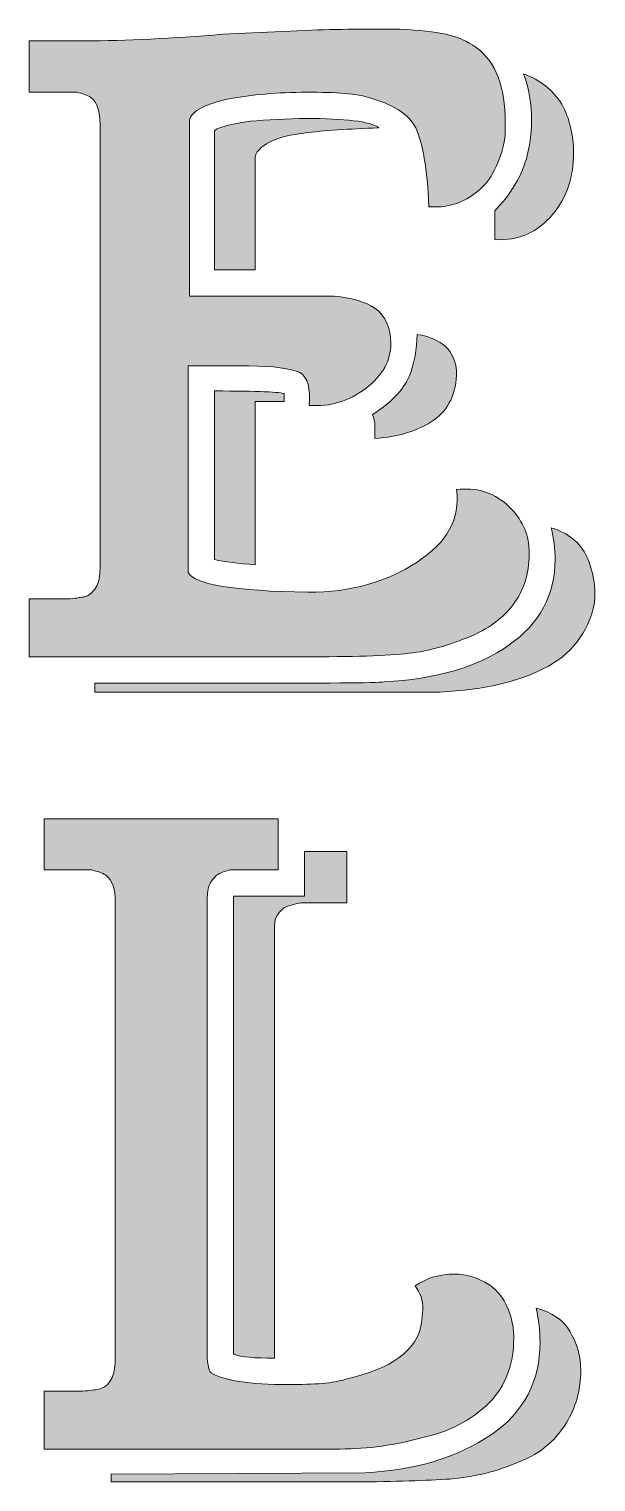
# Model space of a CAD drawing. Header units: inches. Extents: x -1.7 to 7.7, y -47.7 to -0.3.
# Drawn here: x 1.35 to 4.65, y -22.51 to -14.06 of the extents above; entities that cross this region are included whole.
import ezdxf

# ---------------------------------------------------------------- set-up
doc = ezdxf.new("R2010")
doc.units = ezdxf.units.IN
doc.header["$MEASUREMENT"] = 0
doc.layers.add('Layer 1', color=7, linetype='Continuous')

# ---------------------------------------------------------------- blocks, each defined once
blk = doc.blocks.new('block 2')
at = {"layer": 'Layer 1', "true_color": 0x231f20}
h = blk.add_hatch(color=250, dxfattribs=at)
h.dxf.hatch_style = 2
edge = h.paths.add_edge_path()
edge.add_spline(control_points=[(2.9962, -17.7105), (2.9962, -17.7105), (1.3495, -17.7105), (1.3495, -17.7105), (1.3495, -17.7105), (1.3495, -17.3735), (1.3495, -17.3735), (1.3495, -17.3735), (1.5256, -17.3735), (1.5256, -17.3735), (1.5716, -17.3735), (1.6099, -17.3735), (1.6405, -17.3658), (1.6635, -17.3658), (1.6865, -17.3582), (1.7095, -17.3429), (1.7324, -17.3199), (1.7478, -17.2969), (1.7554, -17.2663), (1.7631, -17.2356), (1.7631, -17.1973), (1.7631, -17.1437), (1.7631, -17.1437), (1.7631, -17.0288), (1.7631, -17.0288), (1.7631, -17.0288), (1.7631, -14.6086), (1.7631, -14.6086), (1.7631, -14.5397), (1.7478, -14.486), (1.7095, -14.4554), (1.6865, -14.4401), (1.6635, -14.4324), (1.6252, -14.4248), (1.6252, -14.4248), (1.4873, -14.4248), (1.4873, -14.4248), (1.4337, -14.4248), (1.3878, -14.4248), (1.3495, -14.4248), (1.3495, -14.4248), (1.3495, -14.1261), (1.3495, -14.1261), (1.3495, -14.1261), (1.6712, -14.1261), (1.6712, -14.1261), (1.9163, -14.1261), (2.1843, -14.1107), (2.4754, -14.0878), (2.4754, -14.0878), (2.9579, -14.0648), (2.9579, -14.0648), (3.1494, -14.0571), (3.3332, -14.0571), (3.5093, -14.0571), (3.6242, -14.0648), (3.7085, -14.0724), (3.7774, -14.0878), (3.8463, -14.1031), (3.8999, -14.1261), (3.9536, -14.1644), (4.0684, -14.2486), (4.1221, -14.3941), (4.1221, -14.6009), (4.1221, -14.6622), (4.1221, -14.7005), (4.1144, -14.7235), (4.0838, -14.8537), (4.0302, -14.9532), (3.9459, -15.0145), (3.8617, -15.0758), (3.7774, -15.0988), (3.6778, -15.0911), (3.6702, -14.869), (3.6395, -14.7158), (3.6012, -14.6316), (3.5553, -14.5473), (3.4634, -14.4937), (3.3255, -14.4554), (3.2642, -14.4324), (3.1417, -14.4248), (2.9655, -14.4248), (2.797, -14.4248), (2.6439, -14.4401), (2.5137, -14.4631), (2.3758, -14.4937), (2.2992, -14.532), (2.2839, -14.5856), (2.2839, -14.5856), (2.2839, -15.6119), (2.2839, -15.6119), (2.2839, -15.6119), (3.1264, -15.6119), (3.1264, -15.6119), (3.2259, -15.6196), (3.3025, -15.6426), (3.3638, -15.6809), (3.4251, -15.7268), (3.4557, -15.7957), (3.4557, -15.8876), (3.4557, -15.9872), (3.4098, -16.0715), (3.3102, -16.1481), (3.2106, -16.2246), (3.1034, -16.2553), (2.9809, -16.2476), (2.9885, -16.1481), (2.9732, -16.0868), (2.9273, -16.0561), (2.8736, -16.0332), (2.7741, -16.0178), (2.6285, -16.0178), (2.6285, -16.0178), (2.2762, -16.0178), (2.2762, -16.0178), (2.2762, -16.0178), (2.2762, -17.2203), (2.2762, -17.2203), (2.3145, -17.2893), (2.5443, -17.3275), (2.9732, -17.3352), (3.2259, -17.3352), (3.4327, -17.2739), (3.6089, -17.1591), (3.7851, -17.0442), (3.8617, -16.9063), (3.8387, -16.7378), (3.9536, -16.7225), (4.0455, -16.7531), (4.1297, -16.822), (4.2063, -16.891), (4.2523, -16.9752), (4.2599, -17.0671), (4.2676, -17.1897), (4.2446, -17.2893), (4.191, -17.3735), (4.1374, -17.4578), (4.0608, -17.5267), (3.9459, -17.5803), (3.8234, -17.6339), (3.7008, -17.6722), (3.5859, -17.6875), (3.471, -17.7028), (3.2719, -17.7105), (2.9962, -17.7105)], knot_values=[0, 0, 0, 0, 1, 1, 1, 2, 2, 2, 3, 3, 3, 4, 4, 4, 5, 5, 5, 6, 6, 6, 7, 7, 7, 8, 8, 8, 9, 9, 9, 10, 10, 10, 11, 11, 11, 12, 12, 12, 13, 13, 13, 14, 14, 14, 15, 15, 15, 16, 16, 16, 17, 17, 17, 18, 18, 18, 19, 19, 19, 20, 20, 20, 21, 21, 21, 22, 22, 22, 23, 23, 23, 24, 24, 24, 25, 25, 25, 26, 26, 26, 27, 27, 27, 28, 28, 28, 29, 29, 29, 30, 30, 30, 31, 31, 31, 32, 32, 32, 33, 33, 33, 34, 34, 34, 35, 35, 35, 36, 36, 36, 37, 37, 37, 38, 38, 38, 39, 39, 39, 40, 40, 40, 41, 41, 41, 42, 42, 42, 43, 43, 43, 44, 44, 44, 45, 45, 45, 46, 46, 46, 47, 47, 47, 48, 48, 48, 48], degree=3, periodic=1)
edge = h.paths.add_edge_path()
edge.add_spline(control_points=[(2.4294, -17.1437), (2.4907, -17.1591), (2.5673, -17.1667), (2.6668, -17.1744), (2.6668, -17.1744), (2.6668, -16.2246), (2.6668, -16.2246), (2.6668, -16.2246), (2.8353, -16.2246), (2.8353, -16.2246), (2.8353, -16.2246), (2.8353, -16.1787), (2.8353, -16.1787), (2.82, -16.171), (2.6822, -16.1634), (2.4294, -16.1634), (2.4294, -16.1634), (2.4294, -17.1437), (2.4294, -17.1437)], knot_values=[0, 0, 0, 0, 1, 1, 1, 2, 2, 2, 3, 3, 3, 4, 4, 4, 5, 5, 5, 6, 6, 6, 6], degree=3, periodic=1)
edge = h.paths.add_edge_path()
edge.add_spline(control_points=[(3.7085, -16.3319), (3.7927, -16.2706), (3.8387, -16.1787), (3.8387, -16.0485), (3.831, -15.9336), (3.7544, -15.857), (3.6089, -15.834), (3.6089, -15.9183), (3.5936, -16.0025), (3.563, -16.0791), (3.5247, -16.1634), (3.4557, -16.2323), (3.3485, -16.3012), (3.3562, -16.3166), (3.3562, -16.3319), (3.3638, -16.3472), (3.3638, -16.3472), (3.3638, -16.4391), (3.3638, -16.4391), (3.5017, -16.4314), (3.6166, -16.3931), (3.7085, -16.3319)], knot_values=[0, 0, 0, 0, 1, 1, 1, 2, 2, 2, 3, 3, 3, 4, 4, 4, 5, 5, 5, 6, 6, 6, 7, 7, 7, 7], degree=3, periodic=1)
edge = h.paths.add_edge_path()
edge.add_spline(control_points=[(2.6362, -14.5933), (2.5366, -14.6086), (2.4677, -14.6239), (2.4294, -14.6469), (2.4294, -14.6469), (2.4294, -15.4587), (2.4294, -15.4587), (2.4294, -15.4587), (2.6668, -15.4587), (2.6668, -15.4587), (2.6668, -15.4587), (2.6668, -14.8001), (2.6668, -14.8001), (2.6668, -14.7847), (2.6822, -14.7618), (2.7128, -14.7388), (2.7587, -14.7005), (2.8353, -14.6775), (2.9502, -14.6622), (3.0651, -14.6469), (3.2106, -14.6392), (3.3868, -14.6316), (3.3332, -14.5933), (3.1877, -14.5779), (2.9655, -14.5779), (2.8507, -14.5779), (2.7358, -14.5856), (2.6362, -14.5933)], knot_values=[0, 0, 0, 0, 1, 1, 1, 2, 2, 2, 3, 3, 3, 4, 4, 4, 5, 5, 5, 6, 6, 6, 7, 7, 7, 8, 8, 8, 9, 9, 9, 9], degree=3, periodic=1)
edge = h.paths.add_edge_path()
edge.add_spline(control_points=[(4.5969, -17.1284), (4.5586, -17.0442), (4.4897, -16.9906), (4.3901, -16.9599), (4.4054, -17.0212), (4.4131, -17.0825), (4.4131, -17.1437), (4.4131, -17.3505), (4.3212, -17.519), (4.145, -17.6416), (3.9612, -17.7718), (3.7161, -17.8407), (3.4174, -17.856), (3.3715, -17.8637), (3.0728, -17.8637), (2.5213, -17.8637), (2.5213, -17.8637), (1.7324, -17.8637), (1.7324, -17.8637), (1.7324, -17.8637), (1.7324, -17.9173), (1.7324, -17.9173), (1.7324, -17.9173), (3.6931, -17.9173), (3.6931, -17.9173), (3.9612, -17.9096), (4.1833, -17.8637), (4.3442, -17.7794), (4.505, -17.7028), (4.6046, -17.5726), (4.6429, -17.3965), (4.6505, -17.2969), (4.6352, -17.2127), (4.5969, -17.1284)], knot_values=[0, 0, 0, 0, 1, 1, 1, 2, 2, 2, 3, 3, 3, 4, 4, 4, 5, 5, 5, 6, 6, 6, 7, 7, 7, 8, 8, 8, 9, 9, 9, 10, 10, 10, 11, 11, 11, 11], degree=3, periodic=1)
edge = h.paths.add_edge_path()
edge.add_spline(control_points=[(4.0608, -15.1141), (4.0608, -15.1141), (4.0608, -15.2826), (4.0608, -15.2826), (4.2063, -15.2902), (4.3135, -15.2366), (4.3978, -15.1371), (4.482, -15.0375), (4.5203, -14.9149), (4.5203, -14.7771), (4.5203, -14.6775), (4.4974, -14.5779), (4.4514, -14.4937), (4.3978, -14.4094), (4.3289, -14.3558), (4.2293, -14.3175), (4.2599, -14.4018), (4.2752, -14.4937), (4.2752, -14.5933), (4.2752, -14.8001), (4.2063, -14.9686), (4.0608, -15.1141)], knot_values=[0, 0, 0, 0, 1, 1, 1, 2, 2, 2, 3, 3, 3, 4, 4, 4, 5, 5, 5, 6, 6, 6, 7, 7, 7, 7], degree=3, periodic=1)
h = blk.add_hatch(color=250, dxfattribs=at)
h.dxf.hatch_style = 2
edge = h.paths.add_edge_path()
edge.add_spline(control_points=[(4.5624, -21.8618), (4.5624, -21.9767), (4.5317, -22.0839), (4.4781, -22.1681), (4.4092, -22.283), (4.3096, -22.3596), (4.1794, -22.4056), (4.0492, -22.4592), (3.9114, -22.4898), (3.7735, -22.4975), (3.6356, -22.5051), (3.4442, -22.5128), (3.1991, -22.5128), (3.1991, -22.5128), (1.8281, -22.5128), (1.8281, -22.5128), (1.8281, -22.5128), (1.8281, -22.4668), (1.8281, -22.4668), (1.8281, -22.4668), (3.3063, -22.4592), (3.3063, -22.4592), (3.605, -22.4439), (3.8501, -22.3673), (4.0416, -22.2371), (4.233, -22.1069), (4.325, -21.923), (4.325, -21.7009), (4.325, -21.632), (4.3173, -21.5707), (4.302, -21.5018), (4.3939, -21.5248), (4.4628, -21.5707), (4.5011, -21.6396), (4.5394, -21.7086), (4.5624, -21.7775), (4.5624, -21.8618)], knot_values=[0, 0, 0, 0, 1, 1, 1, 2, 2, 2, 3, 3, 3, 4, 4, 4, 5, 5, 5, 6, 6, 6, 7, 7, 7, 8, 8, 8, 9, 9, 9, 10, 10, 10, 11, 11, 11, 12, 12, 12, 12], degree=3, periodic=1)
edge = h.paths.add_edge_path()
edge.add_spline(control_points=[(3.651, -22.2524), (3.8195, -22.2141), (3.9497, -22.1375), (4.0492, -22.0303), (4.1335, -21.9307), (4.1718, -21.8158), (4.1718, -21.6779), (4.1718, -21.6243), (4.1641, -21.5784), (4.1488, -21.5324), (4.1258, -21.4635), (4.0875, -21.4022), (4.0263, -21.3639), (3.965, -21.3256), (3.896, -21.3027), (3.8271, -21.3027), (3.7429, -21.3027), (3.6663, -21.3256), (3.5973, -21.3716), (3.628, -21.4099), (3.6433, -21.4558), (3.6433, -21.5094), (3.6433, -21.5094), (3.6356, -21.586), (3.6356, -21.586), (3.6127, -21.7469), (3.4595, -21.8541), (3.1914, -21.9154), (3.1225, -21.9384), (3.0076, -21.946), (2.8621, -21.946), (2.6323, -21.946), (2.4791, -21.923), (2.4102, -21.8771), (2.4025, -21.8694), (2.3949, -21.8618), (2.3949, -21.8388), (2.3872, -21.8235), (2.3872, -21.8005), (2.3872, -21.7775), (2.3872, -21.7775), (2.3872, -19.2424), (2.3872, -19.2424), (2.3872, -19.2424), (2.3872, -19.1505), (2.3872, -19.1505), (2.3872, -19.1122), (2.3872, -19.0815), (2.3949, -19.0509), (2.4025, -19.0279), (2.4178, -19.0049), (2.4408, -18.982), (2.4638, -18.9666), (2.4868, -18.959), (2.5174, -18.9513), (2.5174, -18.9513), (2.6246, -18.9513), (2.6246, -18.9513), (2.6246, -18.9513), (2.8008, -18.9513), (2.8008, -18.9513), (2.8008, -18.9513), (2.8008, -18.6526), (2.8008, -18.6526), (2.8008, -18.6526), (1.4375, -18.6526), (1.4375, -18.6526), (1.4375, -18.6526), (1.4375, -18.9513), (1.4375, -18.9513), (1.4758, -18.9513), (1.5217, -18.9513), (1.5754, -18.9513), (1.5754, -18.9513), (1.7132, -18.9513), (1.7132, -18.9513), (1.7515, -18.959), (1.7745, -18.9666), (1.7975, -18.982), (1.8358, -19.0126), (1.8511, -19.0662), (1.8511, -19.1351), (1.8511, -19.1351), (1.8511, -21.6396), (1.8511, -21.6396), (1.8511, -21.6396), (1.8511, -21.7545), (1.8511, -21.7545), (1.8511, -21.8081), (1.8511, -21.8464), (1.8434, -21.8771), (1.8358, -21.9077), (1.8204, -21.9307), (1.7975, -21.9537), (1.7745, -21.969), (1.7515, -21.9767), (1.7285, -21.9767), (1.6979, -21.9843), (1.6596, -21.9843), (1.6136, -21.9843), (1.6136, -21.9843), (1.4375, -21.9843), (1.4375, -21.9843), (1.4375, -21.9843), (1.4375, -22.3213), (1.4375, -22.3213), (1.4375, -22.3213), (3.1608, -22.3213), (3.1608, -22.3213), (3.3216, -22.3213), (3.4825, -22.2983), (3.651, -22.2524)], knot_values=[0, 0, 0, 0, 1, 1, 1, 2, 2, 2, 3, 3, 3, 4, 4, 4, 5, 5, 5, 6, 6, 6, 7, 7, 7, 8, 8, 8, 9, 9, 9, 10, 10, 10, 11, 11, 11, 12, 12, 12, 13, 13, 13, 14, 14, 14, 15, 15, 15, 16, 16, 16, 17, 17, 17, 18, 18, 18, 19, 19, 19, 20, 20, 20, 21, 21, 21, 22, 22, 22, 23, 23, 23, 24, 24, 24, 25, 25, 25, 26, 26, 26, 27, 27, 27, 28, 28, 28, 29, 29, 29, 30, 30, 30, 31, 31, 31, 32, 32, 32, 33, 33, 33, 34, 34, 34, 35, 35, 35, 36, 36, 36, 37, 37, 37, 37], degree=3, periodic=1)
edge = h.paths.add_edge_path()
edge.add_spline(control_points=[(2.5404, -21.7699), (2.5863, -21.7852), (2.6629, -21.7928), (2.7778, -21.7928), (2.7778, -21.7928), (2.7778, -19.4185), (2.7778, -19.4185), (2.7778, -19.319), (2.7778, -19.2577), (2.7855, -19.2347), (2.7931, -19.2117), (2.8085, -19.1964), (2.8314, -19.1734), (2.8544, -19.1581), (2.8927, -19.1505), (2.931, -19.1428), (2.931, -19.1428), (3.0612, -19.1428), (3.0612, -19.1428), (3.1148, -19.1428), (3.1608, -19.1428), (3.1991, -19.1428), (3.1991, -19.1428), (3.1991, -18.8441), (3.1991, -18.8441), (3.1991, -18.8441), (2.954, -18.8441), (2.954, -18.8441), (2.954, -18.8441), (2.954, -19.1045), (2.954, -19.1045), (2.954, -19.1045), (2.5404, -19.1045), (2.5404, -19.1045), (2.5404, -19.1045), (2.5404, -21.7699), (2.5404, -21.7699)], knot_values=[0, 0, 0, 0, 1, 1, 1, 2, 2, 2, 3, 3, 3, 4, 4, 4, 5, 5, 5, 6, 6, 6, 7, 7, 7, 8, 8, 8, 9, 9, 9, 10, 10, 10, 11, 11, 11, 12, 12, 12, 12], degree=3, periodic=1)
at = {"layer": 'Layer 1', "lineweight": 0}
for points, knots in [([(2.9962, -17.7105), (2.9962, -17.7105), (1.3495, -17.7105), (1.3495, -17.7105), (1.3495, -17.7105), (1.3495, -17.3735), (1.3495, -17.3735), (1.3495, -17.3735), (1.5256, -17.3735), (1.5256, -17.3735), (1.5716, -17.3735), (1.6099, -17.3735), (1.6405, -17.3658), (1.6635, -17.3658), (1.6865, -17.3582), (1.7095, -17.3429), (1.7324, -17.3199), (1.7478, -17.2969), (1.7554, -17.2663), (1.7631, -17.2356), (1.7631, -17.1973), (1.7631, -17.1437), (1.7631, -17.1437), (1.7631, -17.0288), (1.7631, -17.0288), (1.7631, -17.0288), (1.7631, -14.6086), (1.7631, -14.6086), (1.7631, -14.5397), (1.7478, -14.486), (1.7095, -14.4554), (1.6865, -14.4401), (1.6635, -14.4324), (1.6252, -14.4248), (1.6252, -14.4248), (1.4873, -14.4248), (1.4873, -14.4248), (1.4337, -14.4248), (1.3878, -14.4248), (1.3495, -14.4248), (1.3495, -14.4248), (1.3495, -14.1261), (1.3495, -14.1261), (1.3495, -14.1261), (1.6712, -14.1261), (1.6712, -14.1261), (1.9163, -14.1261), (2.1843, -14.1107), (2.4754, -14.0878), (2.4754, -14.0878), (2.9579, -14.0648), (2.9579, -14.0648), (3.1494, -14.0571), (3.3332, -14.0571), (3.5093, -14.0571), (3.6242, -14.0648), (3.7085, -14.0724), (3.7774, -14.0878), (3.8463, -14.1031), (3.8999, -14.1261), (3.9536, -14.1644), (4.0684, -14.2486), (4.1221, -14.3941), (4.1221, -14.6009), (4.1221, -14.6622), (4.1221, -14.7005), (4.1144, -14.7235), (4.0838, -14.8537), (4.0302, -14.9532), (3.9459, -15.0145), (3.8617, -15.0758), (3.7774, -15.0988), (3.6778, -15.0911), (3.6702, -14.869), (3.6395, -14.7158), (3.6012, -14.6316), (3.5553, -14.5473), (3.4634, -14.4937), (3.3255, -14.4554), (3.2642, -14.4324), (3.1417, -14.4248), (2.9655, -14.4248), (2.797, -14.4248), (2.6439, -14.4401), (2.5137, -14.4631), (2.3758, -14.4937), (2.2992, -14.532), (2.2839, -14.5856), (2.2839, -14.5856), (2.2839, -15.6119), (2.2839, -15.6119), (2.2839, -15.6119), (3.1264, -15.6119), (3.1264, -15.6119), (3.2259, -15.6196), (3.3025, -15.6426), (3.3638, -15.6809), (3.4251, -15.7268), (3.4557, -15.7957), (3.4557, -15.8876), (3.4557, -15.9872), (3.4098, -16.0715), (3.3102, -16.1481), (3.2106, -16.2246), (3.1034, -16.2553), (2.9809, -16.2476), (2.9885, -16.1481), (2.9732, -16.0868), (2.9273, -16.0561), (2.8736, -16.0332), (2.7741, -16.0178), (2.6285, -16.0178), (2.6285, -16.0178), (2.2762, -16.0178), (2.2762, -16.0178), (2.2762, -16.0178), (2.2762, -17.2203), (2.2762, -17.2203), (2.3145, -17.2893), (2.5443, -17.3275), (2.9732, -17.3352), (3.2259, -17.3352), (3.4327, -17.2739), (3.6089, -17.1591), (3.7851, -17.0442), (3.8617, -16.9063), (3.8387, -16.7378), (3.9536, -16.7225), (4.0455, -16.7531), (4.1297, -16.822), (4.2063, -16.891), (4.2523, -16.9752), (4.2599, -17.0671), (4.2676, -17.1897), (4.2446, -17.2893), (4.191, -17.3735), (4.1374, -17.4578), (4.0608, -17.5267), (3.9459, -17.5803), (3.8234, -17.6339), (3.7008, -17.6722), (3.5859, -17.6875), (3.471, -17.7028), (3.2719, -17.7105), (2.9962, -17.7105)], [0, 0, 0, 0, 1, 1, 1, 2, 2, 2, 3, 3, 3, 4, 4, 4, 5, 5, 5, 6, 6, 6, 7, 7, 7, 8, 8, 8, 9, 9, 9, 10, 10, 10, 11, 11, 11, 12, 12, 12, 13, 13, 13, 14, 14, 14, 15, 15, 15, 16, 16, 16, 17, 17, 17, 18, 18, 18, 19, 19, 19, 20, 20, 20, 21, 21, 21, 22, 22, 22, 23, 23, 23, 24, 24, 24, 25, 25, 25, 26, 26, 26, 27, 27, 27, 28, 28, 28, 29, 29, 29, 30, 30, 30, 31, 31, 31, 32, 32, 32, 33, 33, 33, 34, 34, 34, 35, 35, 35, 36, 36, 36, 37, 37, 37, 38, 38, 38, 39, 39, 39, 40, 40, 40, 41, 41, 41, 42, 42, 42, 43, 43, 43, 44, 44, 44, 45, 45, 45, 46, 46, 46, 47, 47, 47, 48, 48, 48, 48]), ([(4.0608, -15.1141), (4.0608, -15.1141), (4.0608, -15.2826), (4.0608, -15.2826), (4.2063, -15.2902), (4.3135, -15.2366), (4.3978, -15.1371), (4.482, -15.0375), (4.5203, -14.9149), (4.5203, -14.7771), (4.5203, -14.6775), (4.4974, -14.5779), (4.4514, -14.4937), (4.3978, -14.4094), (4.3289, -14.3558), (4.2293, -14.3175), (4.2599, -14.4018), (4.2752, -14.4937), (4.2752, -14.5933), (4.2752, -14.8001), (4.2063, -14.9686), (4.0608, -15.1141)], [0, 0, 0, 0, 1, 1, 1, 2, 2, 2, 3, 3, 3, 4, 4, 4, 5, 5, 5, 6, 6, 6, 7, 7, 7, 7]), ([(2.6362, -14.5933), (2.5366, -14.6086), (2.4677, -14.6239), (2.4294, -14.6469), (2.4294, -14.6469), (2.4294, -15.4587), (2.4294, -15.4587), (2.4294, -15.4587), (2.6668, -15.4587), (2.6668, -15.4587), (2.6668, -15.4587), (2.6668, -14.8001), (2.6668, -14.8001), (2.6668, -14.7847), (2.6822, -14.7618), (2.7128, -14.7388), (2.7587, -14.7005), (2.8353, -14.6775), (2.9502, -14.6622), (3.0651, -14.6469), (3.2106, -14.6392), (3.3868, -14.6316), (3.3332, -14.5933), (3.1877, -14.5779), (2.9655, -14.5779), (2.8507, -14.5779), (2.7358, -14.5856), (2.6362, -14.5933)], [0, 0, 0, 0, 1, 1, 1, 2, 2, 2, 3, 3, 3, 4, 4, 4, 5, 5, 5, 6, 6, 6, 7, 7, 7, 8, 8, 8, 9, 9, 9, 9]), ([(3.7085, -16.3319), (3.7927, -16.2706), (3.8387, -16.1787), (3.8387, -16.0485), (3.831, -15.9336), (3.7544, -15.857), (3.6089, -15.834), (3.6089, -15.9183), (3.5936, -16.0025), (3.563, -16.0791), (3.5247, -16.1634), (3.4557, -16.2323), (3.3485, -16.3012), (3.3562, -16.3166), (3.3562, -16.3319), (3.3638, -16.3472), (3.3638, -16.3472), (3.3638, -16.4391), (3.3638, -16.4391), (3.5017, -16.4314), (3.6166, -16.3931), (3.7085, -16.3319)], [0, 0, 0, 0, 1, 1, 1, 2, 2, 2, 3, 3, 3, 4, 4, 4, 5, 5, 5, 6, 6, 6, 7, 7, 7, 7]), ([(2.4294, -17.1437), (2.4907, -17.1591), (2.5673, -17.1667), (2.6668, -17.1744), (2.6668, -17.1744), (2.6668, -16.2246), (2.6668, -16.2246), (2.6668, -16.2246), (2.8353, -16.2246), (2.8353, -16.2246), (2.8353, -16.2246), (2.8353, -16.1787), (2.8353, -16.1787), (2.82, -16.171), (2.6822, -16.1634), (2.4294, -16.1634), (2.4294, -16.1634), (2.4294, -17.1437), (2.4294, -17.1437)], [0, 0, 0, 0, 1, 1, 1, 2, 2, 2, 3, 3, 3, 4, 4, 4, 5, 5, 5, 6, 6, 6, 6]), ([(4.5969, -17.1284), (4.5586, -17.0442), (4.4897, -16.9906), (4.3901, -16.9599), (4.4054, -17.0212), (4.4131, -17.0825), (4.4131, -17.1437), (4.4131, -17.3505), (4.3212, -17.519), (4.145, -17.6416), (3.9612, -17.7718), (3.7161, -17.8407), (3.4174, -17.856), (3.3715, -17.8637), (3.0728, -17.8637), (2.5213, -17.8637), (2.5213, -17.8637), (1.7324, -17.8637), (1.7324, -17.8637), (1.7324, -17.8637), (1.7324, -17.9173), (1.7324, -17.9173), (1.7324, -17.9173), (3.6931, -17.9173), (3.6931, -17.9173), (3.9612, -17.9096), (4.1833, -17.8637), (4.3442, -17.7794), (4.505, -17.7028), (4.6046, -17.5726), (4.6429, -17.3965), (4.6505, -17.2969), (4.6352, -17.2127), (4.5969, -17.1284)], [0, 0, 0, 0, 1, 1, 1, 2, 2, 2, 3, 3, 3, 4, 4, 4, 5, 5, 5, 6, 6, 6, 7, 7, 7, 8, 8, 8, 9, 9, 9, 10, 10, 10, 11, 11, 11, 11]), ([(3.651, -22.2524), (3.8195, -22.2141), (3.9497, -22.1375), (4.0492, -22.0303), (4.1335, -21.9307), (4.1718, -21.8158), (4.1718, -21.6779), (4.1718, -21.6243), (4.1641, -21.5784), (4.1488, -21.5324), (4.1258, -21.4635), (4.0875, -21.4022), (4.0263, -21.3639), (3.965, -21.3256), (3.896, -21.3027), (3.8271, -21.3027), (3.7429, -21.3027), (3.6663, -21.3256), (3.5973, -21.3716), (3.628, -21.4099), (3.6433, -21.4558), (3.6433, -21.5094), (3.6433, -21.5094), (3.6356, -21.586), (3.6356, -21.586), (3.6127, -21.7469), (3.4595, -21.8541), (3.1914, -21.9154), (3.1225, -21.9384), (3.0076, -21.946), (2.8621, -21.946), (2.6323, -21.946), (2.4791, -21.923), (2.4102, -21.8771), (2.4025, -21.8694), (2.3949, -21.8618), (2.3949, -21.8388), (2.3872, -21.8235), (2.3872, -21.8005), (2.3872, -21.7775), (2.3872, -21.7775), (2.3872, -19.2424), (2.3872, -19.2424), (2.3872, -19.2424), (2.3872, -19.1505), (2.3872, -19.1505), (2.3872, -19.1122), (2.3872, -19.0815), (2.3949, -19.0509), (2.4025, -19.0279), (2.4178, -19.0049), (2.4408, -18.982), (2.4638, -18.9666), (2.4868, -18.959), (2.5174, -18.9513), (2.5174, -18.9513), (2.6246, -18.9513), (2.6246, -18.9513), (2.6246, -18.9513), (2.8008, -18.9513), (2.8008, -18.9513), (2.8008, -18.9513), (2.8008, -18.6526), (2.8008, -18.6526), (2.8008, -18.6526), (1.4375, -18.6526), (1.4375, -18.6526), (1.4375, -18.6526), (1.4375, -18.9513), (1.4375, -18.9513), (1.4758, -18.9513), (1.5217, -18.9513), (1.5754, -18.9513), (1.5754, -18.9513), (1.7132, -18.9513), (1.7132, -18.9513), (1.7515, -18.959), (1.7745, -18.9666), (1.7975, -18.982), (1.8358, -19.0126), (1.8511, -19.0662), (1.8511, -19.1351), (1.8511, -19.1351), (1.8511, -21.6396), (1.8511, -21.6396), (1.8511, -21.6396), (1.8511, -21.7545), (1.8511, -21.7545), (1.8511, -21.8081), (1.8511, -21.8464), (1.8434, -21.8771), (1.8358, -21.9077), (1.8204, -21.9307), (1.7975, -21.9537), (1.7745, -21.969), (1.7515, -21.9767), (1.7285, -21.9767), (1.6979, -21.9843), (1.6596, -21.9843), (1.6136, -21.9843), (1.6136, -21.9843), (1.4375, -21.9843), (1.4375, -21.9843), (1.4375, -21.9843), (1.4375, -22.3213), (1.4375, -22.3213), (1.4375, -22.3213), (3.1608, -22.3213), (3.1608, -22.3213), (3.3216, -22.3213), (3.4825, -22.2983), (3.651, -22.2524)], [0, 0, 0, 0, 1, 1, 1, 2, 2, 2, 3, 3, 3, 4, 4, 4, 5, 5, 5, 6, 6, 6, 7, 7, 7, 8, 8, 8, 9, 9, 9, 10, 10, 10, 11, 11, 11, 12, 12, 12, 13, 13, 13, 14, 14, 14, 15, 15, 15, 16, 16, 16, 17, 17, 17, 18, 18, 18, 19, 19, 19, 20, 20, 20, 21, 21, 21, 22, 22, 22, 23, 23, 23, 24, 24, 24, 25, 25, 25, 26, 26, 26, 27, 27, 27, 28, 28, 28, 29, 29, 29, 30, 30, 30, 31, 31, 31, 32, 32, 32, 33, 33, 33, 34, 34, 34, 35, 35, 35, 36, 36, 36, 37, 37, 37, 37]), ([(2.5404, -21.7699), (2.5863, -21.7852), (2.6629, -21.7928), (2.7778, -21.7928), (2.7778, -21.7928), (2.7778, -19.4185), (2.7778, -19.4185), (2.7778, -19.319), (2.7778, -19.2577), (2.7855, -19.2347), (2.7931, -19.2117), (2.8085, -19.1964), (2.8314, -19.1734), (2.8544, -19.1581), (2.8927, -19.1505), (2.931, -19.1428), (2.931, -19.1428), (3.0612, -19.1428), (3.0612, -19.1428), (3.1148, -19.1428), (3.1608, -19.1428), (3.1991, -19.1428), (3.1991, -19.1428), (3.1991, -18.8441), (3.1991, -18.8441), (3.1991, -18.8441), (2.954, -18.8441), (2.954, -18.8441), (2.954, -18.8441), (2.954, -19.1045), (2.954, -19.1045), (2.954, -19.1045), (2.5404, -19.1045), (2.5404, -19.1045), (2.5404, -19.1045), (2.5404, -21.7699), (2.5404, -21.7699)], [0, 0, 0, 0, 1, 1, 1, 2, 2, 2, 3, 3, 3, 4, 4, 4, 5, 5, 5, 6, 6, 6, 7, 7, 7, 8, 8, 8, 9, 9, 9, 10, 10, 10, 11, 11, 11, 12, 12, 12, 12]), ([(4.5624, -21.8618), (4.5624, -21.9767), (4.5317, -22.0839), (4.4781, -22.1681), (4.4092, -22.283), (4.3096, -22.3596), (4.1794, -22.4056), (4.0492, -22.4592), (3.9114, -22.4898), (3.7735, -22.4975), (3.6356, -22.5051), (3.4442, -22.5128), (3.1991, -22.5128), (3.1991, -22.5128), (1.8281, -22.5128), (1.8281, -22.5128), (1.8281, -22.5128), (1.8281, -22.4668), (1.8281, -22.4668), (1.8281, -22.4668), (3.3063, -22.4592), (3.3063, -22.4592), (3.605, -22.4439), (3.8501, -22.3673), (4.0416, -22.2371), (4.233, -22.1069), (4.325, -21.923), (4.325, -21.7009), (4.325, -21.632), (4.3173, -21.5707), (4.302, -21.5018), (4.3939, -21.5248), (4.4628, -21.5707), (4.5011, -21.6396), (4.5394, -21.7086), (4.5624, -21.7775), (4.5624, -21.8618)], [0, 0, 0, 0, 1, 1, 1, 2, 2, 2, 3, 3, 3, 4, 4, 4, 5, 5, 5, 6, 6, 6, 7, 7, 7, 8, 8, 8, 9, 9, 9, 10, 10, 10, 11, 11, 11, 12, 12, 12, 12])]:
    blk.add_open_spline(points, degree=3, knots=knots, dxfattribs=at)

msp = doc.modelspace()

# ---------------------------------------------------------------- block references
at = {"layer": 'Layer 1'}
msp.add_blockref('block 2', (0, 0), dxfattribs=at)

doc.saveas('drawing.dxf')
